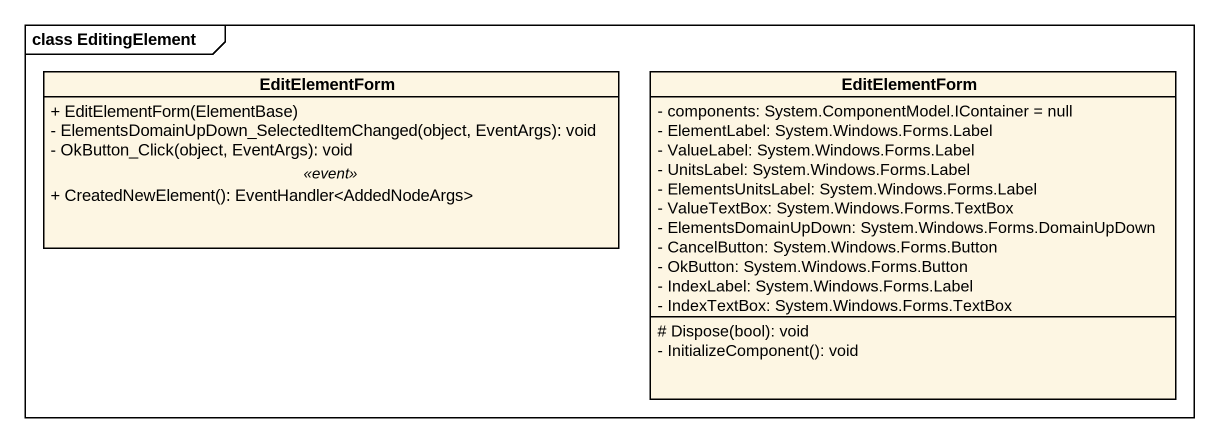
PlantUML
@startuml
mainframe class EditingElement
hide circle
hide empty members
skinparam classAttributeIconSize 0
class EditElementForm {
  + EditElementForm(ElementBase)
  - ElementsDomainUpDown_SelectedItemChanged(object, EventArgs): void
  - OkButton_Click(object, EventArgs): void
  .. <<event>> ..
  + CreatedNewElement(): EventHandler<AddedNodeArgs>
}
class "EditElementForm" as EditElementForm_2 {
  - components: System.ComponentModel.IContainer = null
  - ElementLabel: System.Windows.Forms.Label
  - ValueLabel: System.Windows.Forms.Label
  - UnitsLabel: System.Windows.Forms.Label
  - ElementsUnitsLabel: System.Windows.Forms.Label
  - ValueTextBox: System.Windows.Forms.TextBox
  - ElementsDomainUpDown: System.Windows.Forms.DomainUpDown
  - CancelButton: System.Windows.Forms.Button
  - OkButton: System.Windows.Forms.Button
  - IndexLabel: System.Windows.Forms.Label
  - IndexTextBox: System.Windows.Forms.TextBox
  # Dispose(bool): void
  - InitializeComponent(): void
}
@enduml
